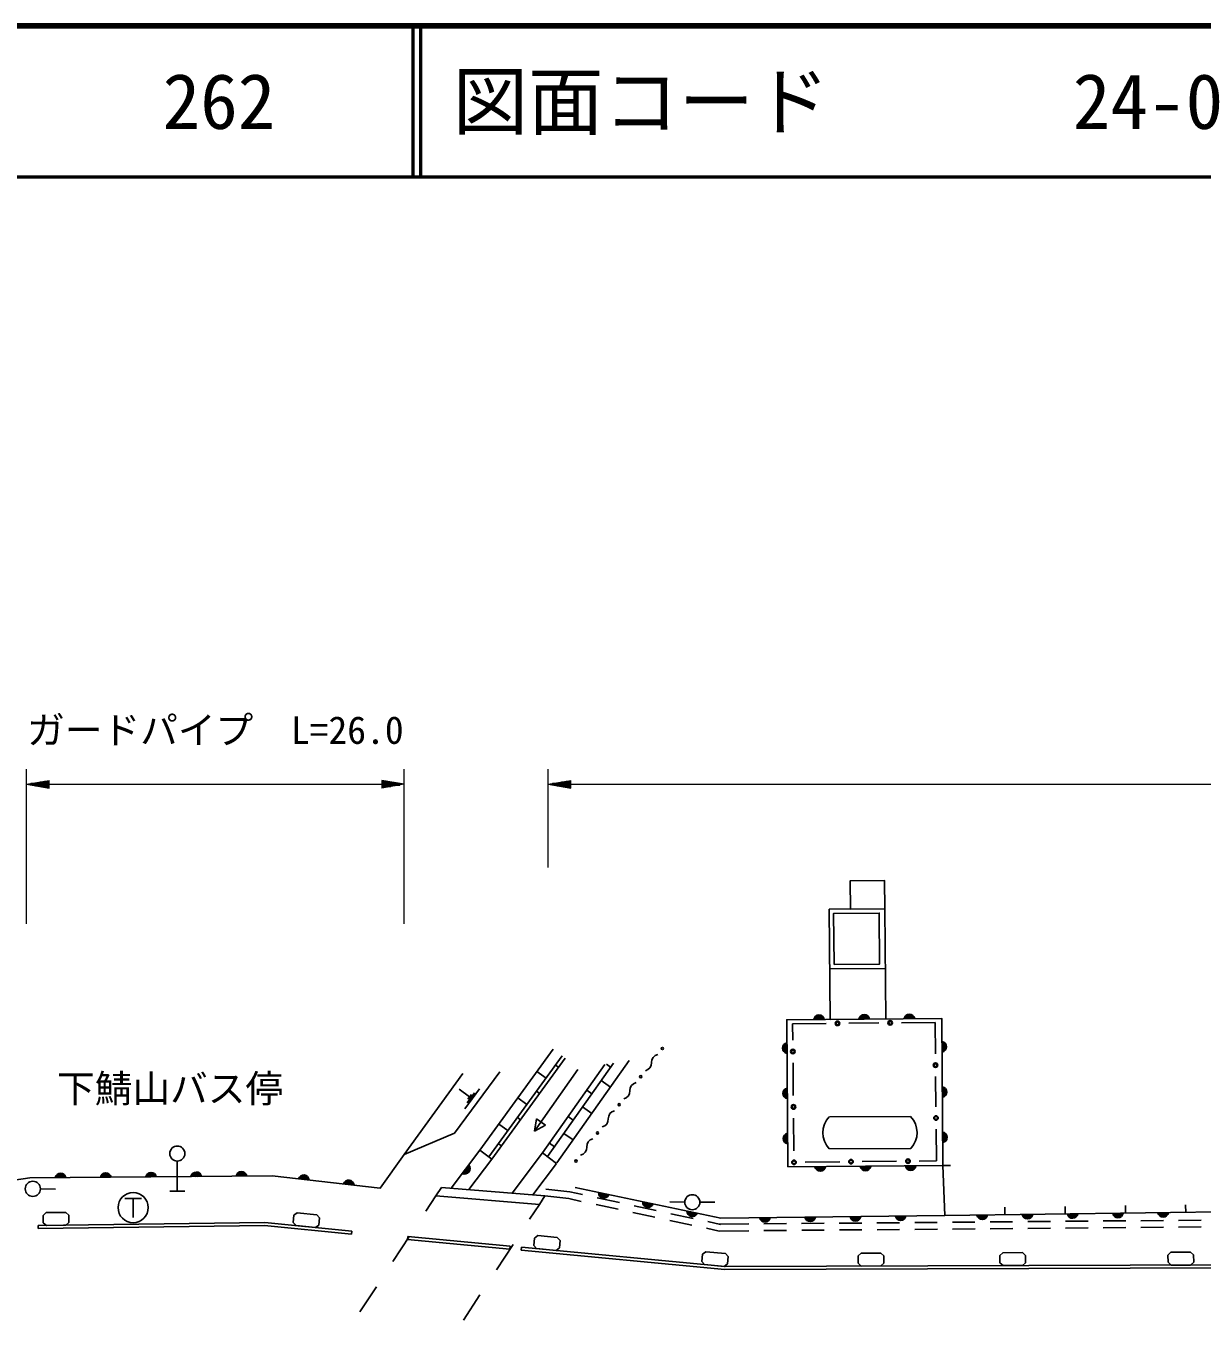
# Model space of a CAD drawing. Units: millimetres, scale not verified. Extents: x 40000 to 680000, y 20000 to 380000.
# Drawn here: x 92072 to 170098, y 294175 to 380000 of the extents above; entities that cross this region are included whole.
import ezdxf
from ezdxf.enums import TextEntityAlignment as Align

# ---------------------------------------------------------------- set-up
doc = ezdxf.new("R2010")
doc.units = ezdxf.units.MM
doc.header["$LTSCALE"] = 1000
for name, color, linetype, lineweight in [('M-BGD', 7, 'Continuous', 25), ('M-BGD-EXST', 7, 'Continuous', 25), ('M-STR-HTXT', 7, 'Continuous', 13), ('M-STR-STR1', 1, 'Continuous', 25), ('M-STR-STRD', 7, 'Continuous', 25), ('M-TTL', 2, 'Continuous', 140), ('M-TTL-LINE', 7, 'Continuous', 50)]:
    doc.layers.add(name, color=color, linetype=linetype, lineweight=lineweight)
doc.layers.add('M-TTL-TXT', color=7, linetype='Continuous')
doc.styles.add('ＭＳ ゴシック', font='')
doc.styles.get('ＭＳ ゴシック').set_extended_font_data('MS Gothic')

msp = doc.modelspace()

# ---------------------------------------------------------------- linework, layer by layer
at = {"layer": 'M-BGD'}
for p, q in [((149079, 317497), (145392, 317466)), ((145157, 313844), (142933, 313821)), ((142933, 313821), (142944, 312735)), ((148657, 313879), (146657, 313859)), ((152381, 313917), (150157, 313894)), ((152402, 311827), (152381, 313917)), ((122179, 305440), (127047, 312140)), ((122786, 304999), (127653, 311700)), ((122988, 304852), (127856, 311553)), ((128680, 310795), (125815, 306698)), ((126344, 305264), (130486, 311122)), ((131055, 311216), (126680, 305027)), ((127209, 311087), (127411, 310941)), ((127292, 304594), (132095, 311387)), ((130862, 310942), (130584, 311138)), ((142959, 311235), (142981, 309063)), ((117162, 305165), (121056, 310524)), ((125970, 310658), (126577, 310218)), ((130853, 309631), (130241, 310064)), ((152438, 308327), (152417, 310327)), ((121508, 308981), (120806, 309500)), ((122170, 309509), (121197, 308193)), ((121839, 309245), (121352, 308587)), ((121630, 309146), (121386, 308817)), ((125945, 309348), (126147, 309201)), ((129620, 309186), (129285, 309424)), ((124707, 308919), (125313, 308478)), ((129612, 307876), (129000, 308309)), ((124682, 307608), (124884, 307462)), ((125815, 306698), (125938, 307527)), ((125938, 307527), (126552, 307097)), ((128379, 307431), (128044, 307668)), ((142996, 307563), (143018, 305391)), ((145380, 307660), (150757, 307679)), ((123443, 307179), (124050, 306739)), ((126552, 307097), (125815, 306698)), ((128371, 306120), (127759, 306553)), ((152474, 304737), (152453, 306827)), ((123418, 305869), (123620, 305722)), ((127138, 305675), (126802, 305913)), ((145388, 305544), (150765, 305563)), ((102117, 304719), (102117, 302719)), ((120284, 302925), (122179, 305440)), ((121463, 302828), (122978, 304838)), ((122978, 304838), (122179, 305440)), ((124330, 302592), (126344, 305264)), ((126344, 305264), (127272, 304565)), ((147555, 304687), (149834, 304711)), ((151334, 304726), (152474, 304737)), ((127272, 304565), (125699, 302479)), ((143776, 304649), (146055, 304672)), ((152909, 304419), (153409, 304438)), ((93034, 302872), (94033, 302852)), ((101617, 302719), (102617, 302719)), ((126505, 302413), (128084, 302230)), ((126557, 302860), (128158, 302675)), ((128084, 302230), (128916, 302051)), ((128158, 302675), (129000, 302494)), ((129978, 302283), (131444, 301968)), ((93418, 301304), (93221, 301116)), ((94720, 301322), (93418, 301304)), ((94720, 301322), (94923, 301139)), ((110074, 301293), (109857, 301128)), ((111370, 301166), (110074, 301293)), ((129894, 301841), (131360, 301525)), ((132338, 301315), (133804, 300999)), ((132422, 301757), (133888, 301442)), ((135778, 302002), (134778, 302022)), ((136778, 301995), (137778, 302002)), ((157014, 301167), (157007, 301667)), ((161014, 301218), (161007, 301718)), ((165013, 301270), (165007, 301770)), ((169013, 301322), (169006, 301822)), ((93228, 300633), (93221, 301116)), ((93430, 300450), (93228, 300633)), ((94732, 300467), (93430, 300450)), ((94732, 300467), (94929, 300656)), ((94929, 300656), (94923, 301139)), ((109810, 300648), (109857, 301128)), ((109991, 300443), (109810, 300648)), ((111286, 300316), (109991, 300443)), ((111286, 300316), (111503, 300481)), ((111370, 301166), (111551, 300962)), ((111503, 300481), (111551, 300962)), ((134782, 300789), (136248, 300474)), ((134866, 301231), (136332, 300916)), ((137310, 300705), (138152, 300524)), ((138054, 300534), (140030, 300551)), ((141030, 300559), (142530, 300572)), ((143530, 300580), (145030, 300593)), ((146030, 300601), (147530, 300614)), ((148530, 300622), (150030, 300635)), ((151030, 300643), (152529, 300656)), ((153529, 300664), (155029, 300677)), ((156029, 300685), (157529, 300698)), ((158529, 300706), (160029, 300719)), ((161029, 300727), (162529, 300740)), ((163529, 300748), (165029, 300761)), ((166029, 300769), (167529, 300782)), ((168529, 300790), (170029, 300803)), ((125766, 299130), (125812, 299611)), ((126029, 299776), (125812, 299611)), ((127325, 299653), (126029, 299776)), ((127325, 299653), (127506, 299449)), ((137226, 300263), (138057, 300084)), ((138057, 300084), (140034, 300101)), ((141034, 300109), (142534, 300122)), ((143534, 300130), (145034, 300143)), ((146034, 300151), (147534, 300164)), ((148534, 300172), (150034, 300185)), ((151034, 300193), (152534, 300206)), ((153534, 300214), (155034, 300227)), ((156034, 300235), (157534, 300248)), ((158534, 300256), (160034, 300269)), ((161034, 300277), (162533, 300290)), ((163533, 300298), (165033, 300311)), ((166033, 300319), (167533, 300332)), ((168533, 300340), (170033, 300353)), ((125948, 298926), (125766, 299130)), ((127244, 298802), (125948, 298926)), ((127244, 298802), (127460, 298968)), ((127460, 298968), (127506, 299449)), ((137179, 298713), (136963, 298547)), ((138475, 298590), (137179, 298713)), ((168033, 298677), (167833, 298491)), ((169335, 298681), (168033, 298677)), ((169335, 298681), (169535, 298496)), ((136917, 298067), (136963, 298547)), ((137098, 297863), (136917, 298067)), ((138394, 297739), (137098, 297863)), ((138394, 297739), (138611, 297905)), ((138475, 298590), (138657, 298386)), ((138611, 297905), (138657, 298386)), ((147477, 298615), (147278, 298429)), ((147279, 297946), (147278, 298429)), ((147480, 297761), (147279, 297946)), ((148779, 298619), (147477, 298615)), ((148779, 298619), (148980, 298434)), ((148782, 297765), (148981, 297951)), ((148981, 297951), (148980, 298434)), ((156888, 298644), (156689, 298457)), ((156690, 297974), (156689, 298457)), ((156891, 297789), (156690, 297974)), ((158190, 298648), (156888, 298644)), ((158190, 298648), (158391, 298463)), ((158193, 297793), (158392, 297980)), ((158392, 297980), (158391, 298463)), ((167835, 298008), (167833, 298491)), ((168035, 297823), (167835, 298008)), ((169337, 297827), (168035, 297823)), ((169337, 297827), (169537, 298013)), ((169537, 298013), (169535, 298496)), ((148782, 297765), (147480, 297761)), ((158193, 297793), (156891, 297789))]:
    msp.add_line(p, q, dxfattribs=at)
for points in [[(149046, 321451), (146764, 321432), (146749, 323303), (149030, 323323)], [(145420, 314117), (149107, 314148), (149046, 321451), (145359, 321420)], [(145682, 317760), (148704, 317786), (148675, 321166), (145654, 321140)], [(142626, 304333), (152909, 304419), (152827, 314179), (142544, 314093)]]:
    msp.add_lwpolyline(points, close=True, dxfattribs=at)
for points in [[(117162, 305165), (120503, 306583), (123507, 310645)], [(117162, 305165), (115585, 302931), (108419, 303742), (92331, 303600), (66589, 299797)], [(172930, 302959), (172990, 301373), (153037, 301115), (152909, 304419)], [(128501, 302960), (138161, 300937), (153037, 301115), (172990, 301373), (225095, 301968), (253204, 302383), (279561, 302404)]]:
    msp.add_lwpolyline(points, dxfattribs=at)
for centre, radius in [((145907, 313851), 150), ((145907, 313851), 120), ((145907, 313851), 100), ((145907, 313851), 100), ((145907, 313851), 100), ((145907, 313851), 100), ((149407, 313887), 150), ((149407, 313887), 120), ((149407, 313887), 100), ((149407, 313887), 100), ((149407, 313887), 100), ((149407, 313887), 100), ((134294, 312187), 75), ((142951, 311985), 150), ((142951, 311985), 120), ((142951, 311985), 100), ((142951, 311985), 100), ((142951, 311985), 100), ((142951, 311985), 100), ((152410, 311077), 150), ((152410, 311077), 120), ((152410, 311077), 100), ((152410, 311077), 100), ((152410, 311077), 100), ((152410, 311077), 100), ((132860, 310320), 75), ((131426, 308454), 75), ((142989, 308313), 150), ((142989, 308313), 120), ((142989, 308313), 100), ((142989, 308313), 100), ((142989, 308313), 100), ((142989, 308313), 100), ((152445, 307577), 150), ((152445, 307577), 120), ((152445, 307577), 100), ((152445, 307577), 100), ((152445, 307577), 100), ((152445, 307577), 100), ((129992, 306587), 75), ((102117, 305219), 500), ((128558, 304721), 75), ((143026, 304641), 150), ((143026, 304641), 150), ((143026, 304641), 120), ((143026, 304641), 120), ((143026, 304641), 100), ((143026, 304641), 100), ((143026, 304641), 100), ((143026, 304641), 100), ((143026, 304641), 100), ((143026, 304641), 100), ((143026, 304641), 100), ((143026, 304641), 100), ((146805, 304680), 150), ((146805, 304680), 120), ((146805, 304680), 100), ((146805, 304680), 100), ((146805, 304680), 100), ((146805, 304680), 100), ((150584, 304718), 150), ((150584, 304718), 120), ((150584, 304718), 100), ((150584, 304718), 100), ((150584, 304718), 100), ((150584, 304718), 100), ((92534, 302882), 500), ((136278, 301992), 500)]:
    msp.add_circle(centre, radius, dxfattribs=at)
for centre, radius, start, end in [((144686, 314056), 354, 9.27888, 171.68406), ((144686, 314056), 283, 11.50292, 169.46002), ((144686, 314056), 212, 15.24924, 165.71369), ((144686, 314056), 142, 22.96097, 158.00196), ((144686, 314056), 100, 33.27863, 147.6843), ((144686, 314056), 100, 33.27863, 147.6843), ((147686, 314082), 354, 9.27888, 171.68406), ((147686, 314082), 283, 11.50292, 169.46002), ((147686, 314082), 212, 15.24924, 165.71369), ((147686, 314082), 142, 22.96097, 158.00196), ((147686, 314082), 100, 33.27863, 147.6843), ((147686, 314082), 100, 33.27863, 147.6843), ((150686, 314107), 354, 9.27888, 171.68406), ((150686, 314107), 283, 11.50292, 169.46002), ((150686, 314107), 212, 15.24924, 165.71369), ((150686, 314107), 142, 22.96097, 158.00196), ((150686, 314107), 100, 33.27863, 147.6843), ((150686, 314107), 100, 33.27863, 147.6843), ((142614, 312213), 354, 99.27888, 261.68406), ((142614, 312213), 283, 101.50292, 259.46002), ((142614, 312213), 212, 105.24924, 255.71369), ((152789, 312298), 354, 279.27888, 81.68406), ((152789, 312298), 283, 281.50292, 79.46002), ((152789, 312298), 212, 285.24924, 75.71369), ((152789, 312298), 142, 292.96097, 68.00196), ((134097, 311281), 521, 101.92384, 183.01453), ((142614, 312213), 142, 112.96097, 248.00196), ((142614, 312213), 100, 123.27863, 237.6843), ((142614, 312213), 100, 123.27863, 237.6843), ((152789, 312298), 100, 303.27863, 57.6843), ((152789, 312298), 100, 303.27863, 57.6843), ((133057, 311226), 521, 281.92384, 3.01453), ((132663, 309414), 521, 101.92384, 183.01453), ((131623, 309360), 521, 281.92384, 3.01453), ((142639, 309213), 354, 99.27888, 261.68406), ((142639, 309213), 283, 101.50292, 259.46002), ((142639, 309213), 212, 105.24924, 255.71369), ((142639, 309213), 142, 112.96097, 248.00196), ((142639, 309213), 100, 123.27863, 237.6843), ((142639, 309213), 100, 123.27863, 237.6843), ((152814, 309299), 354, 279.27888, 81.68406), ((152814, 309299), 283, 281.50292, 79.46002), ((152814, 309299), 212, 285.24924, 75.71369), ((152814, 309299), 142, 292.96097, 68.00196), ((152814, 309299), 100, 303.27863, 57.6843), ((152814, 309299), 100, 303.27863, 57.6843), ((130189, 307493), 521, 281.92384, 3.01453), ((131229, 307548), 521, 101.92384, 183.01453), ((146455, 306598), 1521, 135.7351, 223.85564), ((149668, 306617), 1521, 316.14436, 44.2649), ((142664, 306213), 354, 99.27888, 261.68406), ((142664, 306213), 283, 101.50292, 259.46002), ((142664, 306213), 212, 105.24924, 255.71369), ((152839, 306299), 354, 279.27888, 81.68406), ((152839, 306299), 283, 281.50292, 79.46002), ((152839, 306299), 212, 285.24924, 75.71369), ((152839, 306299), 142, 292.96097, 68.00196), ((128755, 305627), 521, 281.92384, 3.01453), ((129795, 305681), 521, 101.92384, 183.01453), ((142664, 306213), 142, 112.96097, 248.00196), ((142664, 306213), 100, 123.27863, 237.6843), ((142664, 306213), 100, 123.27863, 237.6843), ((152839, 306299), 100, 303.27863, 57.6843), ((152839, 306299), 100, 303.27863, 57.6843), ((94376, 303564), 354, 9.30295, 171.70813), ((94376, 303564), 283, 11.52699, 169.48409), ((97376, 303590), 354, 9.30295, 171.70813), ((97376, 303590), 283, 11.52699, 169.48409), ((100376, 303617), 354, 9.30295, 171.70813), ((100376, 303617), 283, 11.52699, 169.48409), ((100376, 303617), 212, 15.27331, 165.73776), ((103375, 303643), 354, 9.30295, 171.70813), ((103375, 303643), 283, 11.52699, 169.48409), ((103375, 303643), 212, 15.27331, 165.73776), ((106375, 303670), 354, 9.30295, 171.70813), ((106375, 303670), 283, 11.52699, 169.48409), ((106375, 303670), 212, 15.27331, 165.73776), ((121188, 304215), 354, 241.79135, 44.19652), ((121188, 304215), 283, 244.01538, 41.97249), ((121188, 304215), 212, 247.76171, 38.22616), ((121188, 304215), 142, 255.47344, 30.51443), ((121188, 304215), 100, 265.7911, 20.19677), ((121188, 304215), 100, 265.7911, 20.19677), ((144767, 304405), 354, 189.27888, 351.68406), ((144767, 304405), 283, 191.50292, 349.46002), ((144767, 304405), 212, 195.24924, 345.71369), ((144767, 304405), 142, 202.96097, 338.00196), ((144767, 304405), 100, 213.27863, 327.6843), ((144767, 304405), 100, 213.27863, 327.6843), ((147767, 304430), 354, 189.27888, 351.68406), ((147767, 304430), 283, 191.50292, 349.46002), ((147767, 304430), 212, 195.24924, 345.71369), ((147767, 304430), 142, 202.96097, 338.00196), ((147767, 304430), 100, 213.27863, 327.6843), ((147767, 304430), 100, 213.27863, 327.6843), ((150767, 304455), 354, 189.27888, 351.68406), ((150767, 304455), 283, 191.50292, 349.46002), ((150767, 304455), 212, 195.24924, 345.71369), ((150767, 304455), 142, 202.96097, 338.00196), ((150767, 304455), 100, 213.27863, 327.6843), ((150767, 304455), 100, 213.27863, 327.6843), ((94376, 303564), 212, 15.27331, 165.73776), ((94376, 303564), 142, 22.98504, 158.02603), ((94376, 303564), 100, 33.30271, 147.70837), ((94376, 303564), 100, 33.30271, 147.70837), ((97376, 303590), 212, 15.27331, 165.73776), ((97376, 303590), 142, 22.98504, 158.02603), ((97376, 303590), 100, 33.30271, 147.70837), ((97376, 303590), 100, 33.30271, 147.70837), ((100376, 303617), 142, 22.98504, 158.02603), ((100376, 303617), 100, 33.30271, 147.70837), ((100376, 303617), 100, 33.30271, 147.70837), ((103375, 303643), 142, 22.98504, 158.02603), ((103375, 303643), 100, 33.30271, 147.70837), ((103375, 303643), 100, 33.30271, 147.70837), ((106375, 303670), 142, 22.98504, 158.02603), ((106375, 303670), 100, 33.30271, 147.70837), ((106375, 303670), 100, 33.30271, 147.70837), ((110505, 303451), 354, 2.33859, 164.74377), ((110505, 303451), 283, 4.56263, 162.51973), ((110505, 303451), 212, 8.30896, 158.77341), ((110505, 303451), 142, 16.02069, 151.06168), ((110505, 303451), 100, 26.33835, 140.74402), ((110505, 303451), 100, 26.33835, 140.74402), ((113486, 303114), 354, 2.33859, 164.74377), ((113486, 303114), 283, 4.56263, 162.51973), ((113486, 303114), 212, 8.30896, 158.77341), ((113486, 303114), 142, 16.02069, 151.06168), ((113486, 303114), 100, 26.33835, 140.74402), ((113486, 303114), 100, 26.33835, 140.74402), ((130406, 302616), 354, 176.96806, 339.37324), ((130406, 302616), 283, 179.1921, 337.1492), ((130406, 302616), 212, 182.93842, 333.40287), ((130406, 302616), 142, 190.65015, 325.69114), ((130406, 302616), 100, 200.96782, 315.37348), ((130406, 302616), 100, 200.96782, 315.37348), ((133342, 302001), 354, 176.96806, 339.37324), ((133342, 302001), 283, 179.1921, 337.1492), ((133342, 302001), 212, 182.93842, 333.40287), ((133342, 302001), 142, 190.65015, 325.69114), ((133342, 302001), 100, 200.96782, 315.37348), ((133342, 302001), 100, 200.96782, 315.37348), ((136279, 301386), 354, 176.96806, 339.37324), ((136279, 301386), 283, 179.1921, 337.1492), ((136279, 301386), 212, 182.93842, 333.40287), ((136279, 301386), 142, 190.65015, 325.69114), ((136279, 301386), 100, 200.96782, 315.37348), ((136279, 301386), 100, 200.96782, 315.37348), ((164513, 301318), 354, 189.53777, 351.94295), ((164513, 301318), 283, 191.76181, 349.71891), ((164513, 301318), 212, 195.50814, 345.97259), ((164513, 301318), 142, 203.21987, 338.26086), ((164513, 301318), 100, 213.53753, 327.94319), ((164513, 301318), 100, 213.53753, 327.94319), ((167512, 301356), 354, 189.53777, 351.94295), ((167512, 301356), 283, 191.76181, 349.71891), ((167512, 301356), 212, 195.50814, 345.97259), ((167512, 301356), 142, 203.21987, 338.26086), ((167512, 301356), 100, 213.53753, 327.94319), ((167512, 301356), 100, 213.53753, 327.94319), ((141098, 301026), 354, 189.48493, 351.89011), ((141098, 301026), 283, 191.70897, 349.66607), ((141098, 301026), 212, 195.45529, 345.91974), ((141098, 301026), 142, 203.16702, 338.20801), ((141098, 301026), 100, 213.48468, 327.89035), ((141098, 301026), 100, 213.48468, 327.89035), ((144098, 301062), 354, 189.48493, 351.89011), ((144098, 301062), 283, 191.70897, 349.66607), ((144098, 301062), 212, 195.45529, 345.91974), ((144098, 301062), 142, 203.16702, 338.20801), ((144098, 301062), 100, 213.48468, 327.89035), ((144098, 301062), 100, 213.48468, 327.89035), ((147098, 301098), 354, 189.48493, 351.89011), ((147098, 301098), 283, 191.70897, 349.66607), ((147098, 301098), 212, 195.45529, 345.91974), ((147098, 301098), 142, 203.16702, 338.20801), ((147098, 301098), 100, 213.48468, 327.89035), ((147098, 301098), 100, 213.48468, 327.89035), ((150098, 301134), 354, 189.48493, 351.89011), ((150098, 301134), 283, 191.70897, 349.66607), ((150098, 301134), 212, 195.45529, 345.91974), ((150098, 301134), 142, 203.16702, 338.20801), ((150098, 301134), 100, 213.48468, 327.89035), ((150098, 301134), 100, 213.48468, 327.89035), ((155513, 301201), 354, 189.53777, 351.94295), ((155513, 301201), 283, 191.76181, 349.71891), ((155513, 301201), 212, 195.50814, 345.97259), ((155513, 301201), 142, 203.21987, 338.26086), ((155513, 301201), 100, 213.53753, 327.94319), ((155513, 301201), 100, 213.53753, 327.94319), ((158513, 301240), 354, 189.53777, 351.94295), ((158513, 301240), 283, 191.76181, 349.71891), ((158513, 301240), 212, 195.50814, 345.97259), ((158513, 301240), 142, 203.21987, 338.26086), ((158513, 301240), 100, 213.53753, 327.94319), ((158513, 301240), 100, 213.53753, 327.94319), ((161513, 301279), 354, 189.53777, 351.94295), ((161513, 301279), 283, 191.76181, 349.71891), ((161513, 301279), 212, 195.50814, 345.97259), ((161513, 301279), 142, 203.21987, 338.26086), ((161513, 301279), 100, 213.53753, 327.94319), ((161513, 301279), 100, 213.53753, 327.94319)]:
    msp.add_arc(centre, radius, start, end, dxfattribs=at)
at = {"layer": 'M-BGD-EXST'}
for p, q in [((98639, 302236), (99739, 302236)), ((99189, 302236), (99189, 300986))]:
    msp.add_line(p, q, dxfattribs=at)
msp.add_circle((99189, 301636), 1000, dxfattribs=at)
at = {"layer": 'M-STR-HTXT'}
for p, q in [((92111, 320445), (92111, 330706)), ((117176, 320445), (117176, 330706)), ((126712, 324186), (126712, 330706)), ((92111, 329706), (93611, 329956)), ((92111, 329706), (93611, 329456)), ((92111, 329706), (93611, 329706)), ((93611, 329756), (92411, 329756)), ((93611, 329656), (92411, 329656)), ((92711, 329806), (93611, 329806)), ((92711, 329606), (93611, 329606)), ((93611, 329856), (93011, 329856)), ((93311, 329906), (93611, 329906)), ((93611, 329456), (93611, 329956)), ((93611, 329706), (115676, 329706)), ((117176, 329706), (115676, 329956)), ((115676, 329956), (115676, 329456)), ((115976, 329906), (115676, 329906)), ((115676, 329856), (116276, 329856)), ((116576, 329806), (115676, 329806)), ((115676, 329756), (116876, 329756)), ((117176, 329706), (115676, 329456)), ((117176, 329706), (115676, 329706)), ((115676, 329656), (116876, 329656)), ((116576, 329606), (115676, 329606)), ((126712, 329706), (128212, 329956)), ((126712, 329706), (128212, 329456)), ((126712, 329706), (128212, 329706)), ((128212, 329756), (127012, 329756)), ((128212, 329656), (127012, 329656)), ((127312, 329806), (128212, 329806)), ((127312, 329606), (128212, 329606)), ((128212, 329856), (127612, 329856)), ((127912, 329906), (128212, 329906)), ((128212, 329456), (128212, 329956)), ((128212, 329706), (396368, 329706)), ((93611, 329556), (93011, 329556)), ((93311, 329506), (93611, 329506)), ((115676, 329556), (116276, 329556)), ((115976, 329506), (115676, 329506)), ((128212, 329556), (127612, 329556)), ((127912, 329506), (128212, 329506))]:
    msp.add_line(p, q, dxfattribs=at)
at = {"layer": 'M-STR-STR1'}
for p, q in [((119645, 302977), (119276, 302415)), ((119645, 302977), (126505, 302413)), ((118613, 301405), (119276, 302415)), ((119276, 302415), (126136, 301851)), ((126505, 302413), (126136, 301851)), ((125487, 300863), (126136, 301851)), ((116418, 298061), (117515, 299733)), ((123292, 297519), (124389, 299191)), ((114222, 294718), (115320, 296389)), ((121096, 294175), (122194, 295847))]:
    msp.add_line(p, q, dxfattribs=at)
at = {"layer": 'M-STR-STRD'}
for p, q in [((92880, 300442), (107917, 300647)), ((92880, 300442), (92883, 300242)), ((92883, 300242), (107909, 300447)), ((107909, 300447), (113671, 299881)), ((107917, 300647), (113691, 300080)), ((113691, 300080), (113671, 299881)), ((117399, 299726), (117380, 299527)), ((117399, 299726), (124203, 299076)), ((117380, 299527), (124183, 298877)), ((124203, 299076), (124183, 298877)), ((124944, 299022), (124925, 298823)), ((124925, 298823), (138441, 297534)), ((124944, 299022), (138450, 297734)), ((138450, 297734), (173212, 297839)), ((138441, 297534), (173214, 297639))]:
    msp.add_line(p, q, dxfattribs=at)
at = {"layer": 'M-TTL'}
msp.add_line((680000, 380000), (40000, 380000), dxfattribs=at)
at = {"layer": 'M-TTL-LINE'}
for p, q in [((117750, 380000), (117750, 370000)), ((118250, 380000), (118250, 370000)), ((40000, 370000), (680000, 370000))]:
    msp.add_line(p, q, dxfattribs=at)

# ---------------------------------------------------------------- texts
at = {"layer": 'M-BGD', "style": 'ＭＳ ゴシック'}
msp.add_text('下鯖山バス停', height=1833, dxfattribs=at).set_placement((101637, 308066), align=Align.BOTTOM_CENTER)
at = {"layer": 'M-STR-HTXT', "style": 'ＭＳ ゴシック'}
msp.add_text('ガードパイプ  L=26.0', height=1833, dxfattribs=at).set_placement((104644, 331838), align=Align.BOTTOM_CENTER)
at = {"layer": 'M-TTL-TXT', "style": 'ＭＳ ゴシック'}
for s, p in [('262', (101142, 375000)), ('図面コード', (120380, 375000)), ('24-0', (161521, 375000))]:
    msp.add_text(s, height=3666, dxfattribs=at).set_placement(p, align=Align.MIDDLE_LEFT)

doc.saveas('drawing.dxf')
